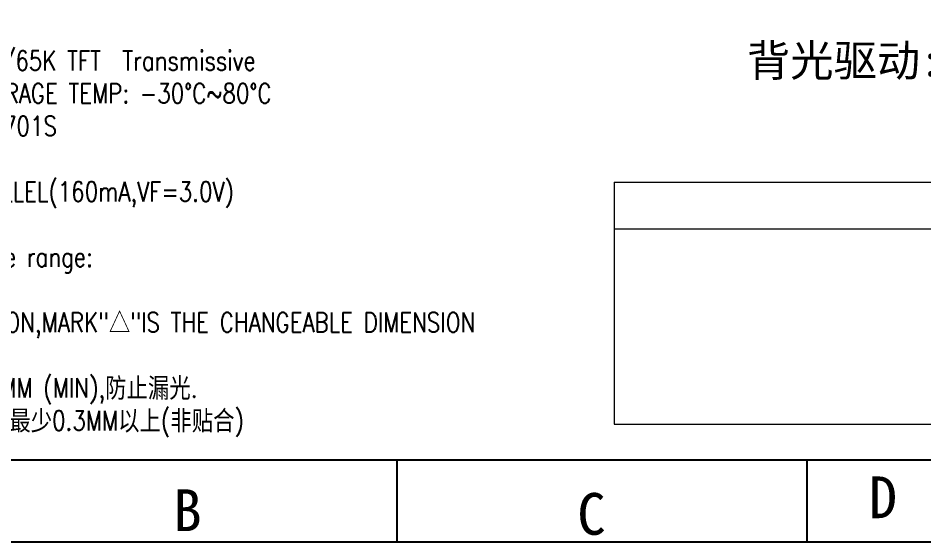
# Model space of a CAD drawing. Header units: millimetres. Extents: x 41784 to 43191, y -4854 to -4504.
# Drawn here: x 42330.7 to 42456.4, y -4846.4 to -4773.8 of the extents above; entities that cross this region are included whole.
import ezdxf

# ---------------------------------------------------------------- set-up
doc = ezdxf.new("R2010")
doc.units = ezdxf.units.MM
doc.header["$MEASUREMENT"] = 0
doc.layers.get('0').update_dxf_attribs({"linetype": 'CONTINUOUS'})
doc.layers.add('DIM', color=4, linetype='CONTINUOUS', lineweight=9)
doc.styles.add('CH', font='', dxfattribs={"height": 2})
doc.styles.add('ROMANS', font='romans.shx', dxfattribs={"width": 0.8, "bigfont": 'hztxt.shx'})
doc.styles.add('宋体', font='', dxfattribs={"height": 3})
doc.styles.get('CH').set_extended_font_data('SimSun')
doc.styles.get('宋体').set_extended_font_data('SimSun')

msp = doc.modelspace()

# ---------------------------------------------------------------- linework, layer by layer
at = {"color": 0}
for p, q in [((42271.066, -4835.06), (42711.958, -4835.06)), ((42383.24, -4835.06), (42383.24, -4846.439)), ((42440.134, -4835.06), (42440.134, -4846.439)), ((42259.687, -4846.439), (42723.337, -4846.439))]:
    msp.add_line(p, q, dxfattribs=at)
at = {"layer": 'DIM'}
for p, q in [((42413.407, -4796.536), (42413.407, -4830.121)), ((42413.407, -4796.536), (42524.107, -4796.536)), ((42413.407, -4803.044), (42491.278, -4803.044)), ((42413.407, -4830.121), (42524.107, -4830.121))]:
    msp.add_line(p, q, dxfattribs=at)

# ---------------------------------------------------------------- texts
at = {"color": 0, "style": 'CH'}
for s, p in [('D', (42448.728, -4843.154)), ('B', (42352.216, -4844.95)), ('C', (42408.279, -4845.453))]:
    msp.add_text(s, height=5.796, dxfattribs=at).set_placement(p)
at = {"color": 3, "insert": (42274.313, -4831.879), "char_height": 2.722097, "width": 167.46572, "attachment_point": 7, "style": 'ROMANS'}
msp.add_mtext('SPECIFICATIONS:\\P1.DISPLAY TYPE: MAIN LCD a-si 262/65K TFT  Transmissive \\P2.OPERATING TEMP: -20%%DC~70%%DC;STORAGE TEMP: -30%%DC~80%%DC\\P3.MAIN LCD & DRIVER IC:{\\Ftxt,gbcbig|c134;\\C1;BOE3.97\\fSimSun|b0|i0|c134|p2;+ \\Fromans|c134;7701S\\P}4.OPTIMUM VIEWING ANGLE:{\\C12;IPS\\P}5.BACKLIGHT:{\\C1;8 }CHIP WHITE LED;PARALLEL({\\C12;160mA,VF=3.0V})\\P6.LUMINANCE= {\\C12;300}cd/cm²(TYP)\\P7.Contrast ratio:,NTSC:/,Viewing angle range:\\P8.GENERAL TOLERANCE:±0.2\\P9.MARK"*"IS THE IMPORTANT DIMENSION,MARK"{\\fSimSun|b0|i0|c134|p2;△}"IS THE CHANGEABLE DIMENSION{\\C3;\\c130561;\\P10.}ROHS COMPLIANCY\\P11.{\\fSimSun|b0|i0|c134|p2;客户机壳上的泡棉需进入玻璃单边}0.3MM (MIN),{\\fSimSun|b0|i0|c134|p2;防止漏光}.\\P{\\C3;\\c130561;12.\\fSimSun|b0|i0|c134|p2;\\C3;客户需保证触摸屏下表面到玻璃上表面最少}0.3MM{\\fSimSun|b0|i0|c134|p2;以上}({\\fSimSun|b0|i0|c134|p2;非贴合})', dxfattribs=at)
at = {"layer": 'DIM', "color": 1, "lineweight": 0, "style": '宋体'}
msp.add_text('背光驱动:VF=3.0V; If=160mA', height=4.4064, dxfattribs=at).set_placement((42431.835, -4781.878))

doc.saveas('drawing.dxf')
